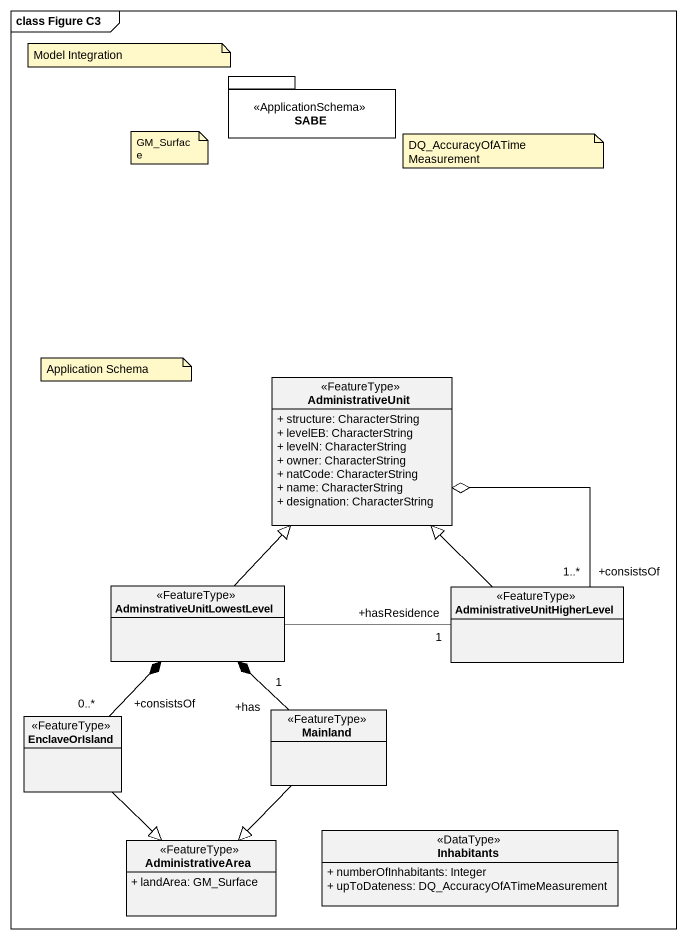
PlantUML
@startuml
mainframe class Figure C3
hide circle
hide empty members
skinparam classAttributeIconSize 0
package SABE <<ApplicationSchema>> {
}
class AdministrativeUnit <<FeatureType>> {
  + structure: CharacterString
  + levelEB: CharacterString
  + levelN: CharacterString
  + owner: CharacterString
  + natCode: CharacterString
  + name: CharacterString
  + designation: CharacterString
}
class AdminstrativeUnitLowestLevel <<FeatureType>>
class "AdministrativeUnitHigherLevel" as AdministrativeUnitHigherLeve <<FeatureType>>
class EnclaveOrIsland <<FeatureType>>
class Mainland <<FeatureType>>
class Inhabitants <<DataType>> {
  + numberOfInhabitants: Integer
  + upToDateness: DQ_AccuracyOfATimeMeasurement
}
class AdministrativeArea <<FeatureType>> {
  + landArea: GM_Surface
}
AdminstrativeUnitLowestLevel -up-|> AdministrativeUnit
AdminstrativeUnitLowestLevel -right- "+hasResidence\n1" AdministrativeUnitHigherLeve
AdministrativeUnitHigherLeve "+consistsOf\n1..*" -up-o AdministrativeUnit
AdministrativeUnitHigherLeve -up-|> AdministrativeUnit
EnclaveOrIsland "+consistsOf\n0..*" -up-* AdminstrativeUnitLowestLevel
EnclaveOrIsland --|> AdministrativeArea
Mainland "+has\n1" -up-* AdminstrativeUnitLowestLevel
Mainland --|> AdministrativeArea
note as N1
  Model Integration
end note
note as N2
  GM_Surface
end note
note as N3
  DQ_AccuracyOfATimeMeasurement
end note
note as N4
  Application Schema
end note
@enduml
